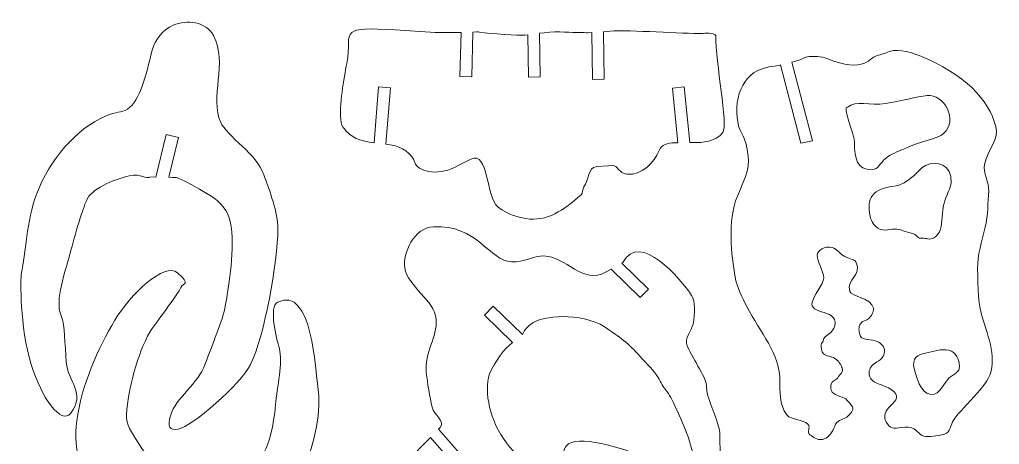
# Model space of a CAD drawing. Header units: centimetres. Extents: x -29.3 to 27.9, y -29.8 to 28.6.
# Drawn here: x -29.3 to 25.6, y 4.7 to 28.6 of the extents above; entities that cross this region are included whole.
import ezdxf

# ---------------------------------------------------------------- set-up
doc = ezdxf.new("R2010")
doc.units = ezdxf.units.CM
doc.header["$MEASUREMENT"] = 0
doc.layers.add('Layer 1', color=7, linetype='Continuous')

msp = doc.modelspace()

# ---------------------------------------------------------------- linework, layer by layer
at = {"layer": 'Layer 1', "lineweight": 5}
for points, knots in [([(-21.99616, 19.73784), (-22.28927, 19.58286), (-22.49924, 19.95516), (-23.20178, 19.79636), (-23.20178, 19.79636), (-23.90443, 19.6376), (-25.18849, 19.16327), (-25.53286, 18.53199), (-25.53286, 18.53199), (-25.77491, 18.08842), (-26.14165, 16.81835), (-26.46681, 15.62736), (-26.46681, 15.62736), (-26.94591, 13.87257), (-27.38505, 12.70269), (-26.97694, 11.82006), (-26.97694, 11.82006), (-26.83023, 11.50274), (-26.80568, 10.32719), (-26.7318, 9.33894), (-26.7318, 9.33894), (-26.64776, 8.21399), (-25.59869, 7.60781), (-26.47883, 6.47047), (-26.47883, 6.47047), (-27.01969, 5.77156), (-28.12648, 7.3391), (-28.6975, 9.20863), (-28.6975, 9.20863), (-29.34943, 11.34315), (-29.30841, 14.01446), (-29.24143, 14.33367), (-29.24143, 14.33367), (-29.00974, 15.43674), (-28.98211, 17.21768), (-28.38285, 18.80453), (-28.38285, 18.80453), (-27.65504, 20.7317), (-26.206, 22.40772), (-24.53113, 23.15905), (-24.53113, 23.15905), (-23.88552, 23.44862), (-23.67252, 23.29639), (-23.29311, 23.55091), (-23.29311, 23.55091), (-22.57353, 24.03352), (-22.28869, 25.39498), (-21.90868, 26.84771), (-21.90868, 26.84771), (-21.74993, 27.45478), (-21.31334, 28.01352), (-20.73674, 28.25322), (-20.73674, 28.25322), (-19.96236, 28.57507), (-18.90028, 28.47459), (-18.47875, 27.68254), (-18.47875, 27.68254), (-17.64414, 26.11428), (-18.72347, 24.21243), (-18.06464, 22.79051), (-18.06464, 22.79051), (-17.9365, 22.51409), (-17.37166, 21.899), (-16.87004, 21.45788), (-16.87004, 21.45788), (-16.30143, 20.9579), (-15.87042, 20.45377), (-15.64586, 19.84864), (-15.64586, 19.84864), (-15.329, 18.99466), (-14.85337, 17.67944), (-14.85769, 16.869), (-14.85769, 16.869), (-14.86824, 14.8848), (-15.61033, 10.83382), (-16.39377, 9.20789), (-16.39377, 9.20789), (-16.93239, 8.09004), (-19.69743, 5.70736), (-20.45247, 5.57653), (-20.45247, 5.57653), (-20.95094, 5.49005), (-21.06978, 5.70732), (-20.87496, 6.36638), (-20.87496, 6.36638), (-20.59925, 7.29921), (-19.29807, 8.19374), (-18.95019, 9.18539), (-18.95019, 9.18539), (-18.40287, 10.74553), (-17.91197, 11.73368), (-17.76008, 12.75428), (-17.76008, 12.75428), (-17.63336, 13.60571), (-17.24381, 15.74656), (-17.529, 17.2297), (-17.529, 17.2297), (-17.63749, 17.79395), (-18.09804, 18.36299), (-18.66419, 18.69595), (-18.66419, 18.69595), (-20.48875, 19.769), (-20.46793, 19.69481), (-20.77511, 19.70986), (-20.77511, 19.70986), (-20.77511, 19.70986), (-20.97216, 19.71951), (-20.97216, 19.71951), (-20.97216, 19.71951), (-20.97216, 19.71951), (-20.97978, 19.71957), (-20.97978, 19.71957), (-20.97978, 19.71957), (-20.97978, 19.71957), (-20.43101, 21.955), (-20.43101, 21.955), (-20.43101, 21.955), (-20.43101, 21.955), (-21.1217, 22.12455), (-21.1217, 22.12455), (-21.1217, 22.12455), (-21.1217, 22.12455), (-21.71032, 19.72679), (-21.71032, 19.72679), (-21.71032, 19.72679), (-21.71032, 19.72679), (-21.99616, 19.73784), (-21.99616, 19.73784)], [0, 0, 0, 0, 0.03125, 0.03125, 0.03125, 0.03125, 0.0625, 0.0625, 0.0625, 0.0625, 0.09375, 0.09375, 0.09375, 0.09375, 0.125, 0.125, 0.125, 0.125, 0.15625, 0.15625, 0.15625, 0.15625, 0.1875, 0.1875, 0.1875, 0.1875, 0.21875, 0.21875, 0.21875, 0.21875, 0.25, 0.25, 0.25, 0.25, 0.28125, 0.28125, 0.28125, 0.28125, 0.3125, 0.3125, 0.3125, 0.3125, 0.34375, 0.34375, 0.34375, 0.34375, 0.375, 0.375, 0.375, 0.375, 0.40625, 0.40625, 0.40625, 0.40625, 0.4375, 0.4375, 0.4375, 0.4375, 0.46875, 0.46875, 0.46875, 0.46875, 0.5, 0.5, 0.5, 0.5, 0.53125, 0.53125, 0.53125, 0.53125, 0.5625, 0.5625, 0.5625, 0.5625, 0.59375, 0.59375, 0.59375, 0.59375, 0.625, 0.625, 0.625, 0.625, 0.65625, 0.65625, 0.65625, 0.65625, 0.6875, 0.6875, 0.6875, 0.6875, 0.71875, 0.71875, 0.71875, 0.71875, 0.75, 0.75, 0.75, 0.75, 0.78125, 0.78125, 0.78125, 0.78125, 0.8125, 0.8125, 0.8125, 0.8125, 0.84375, 0.84375, 0.84375, 0.84375, 0.875, 0.875, 0.875, 0.875, 0.90625, 0.90625, 0.90625, 0.90625, 0.9375, 0.9375, 0.9375, 0.9375, 0.96875, 0.96875, 0.96875, 0.96875, 1, 1, 1, 1]), ([(-4.75157, 27.84878), (-4.75157, 27.84878), (-4.58242, 27.85358), (-4.58242, 27.85358), (-4.58242, 27.85358), (-4.58242, 27.85358), (-4.64661, 25.36871), (-4.64661, 25.36871), (-4.64661, 25.36871), (-4.64661, 25.36871), (-3.98643, 25.35166), (-3.98643, 25.35166), (-3.98643, 25.35166), (-3.98643, 25.35166), (-3.92133, 27.87234), (-3.92133, 27.87234), (-3.92133, 27.87234), (-3.92133, 27.87234), (-3.71767, 27.87812), (-3.71767, 27.87812), (-3.71767, 27.87812), (-3.66407, 27.87964), (-3.60781, 27.87724), (-3.55396, 27.86976), (-3.55396, 27.86976), (-2.91446, 27.78094), (-1.35697, 27.66208), (-1.01167, 27.70506), (-1.01167, 27.70506), (-1.01167, 27.70506), (-0.8443, 27.72589), (-0.8443, 27.72589), (-0.8443, 27.72589), (-0.8443, 27.72589), (-0.81027, 25.34696), (-0.81027, 25.34696), (-0.81027, 25.34696), (-0.81027, 25.34696), (-0.14993, 25.35641), (-0.14993, 25.35641), (-0.14993, 25.35641), (-0.14993, 25.35641), (-0.18501, 27.80796), (-0.18501, 27.80796), (-0.18501, 27.80796), (-0.18501, 27.80796), (0.06731, 27.83937), (0.06731, 27.83937), (0.06731, 27.83937), (0.93945, 27.94794), (1.5763, 27.81777), (2.09314, 27.84901), (2.09314, 27.84901), (2.2123, 27.85621), (2.44409, 27.82491), (2.53929, 27.83183), (2.53929, 27.83183), (2.53929, 27.83183), (2.74336, 27.84666), (2.74336, 27.84666), (2.74336, 27.84666), (2.74336, 27.84666), (2.78098, 25.21696), (2.78098, 25.21696), (2.78098, 25.21696), (2.78098, 25.21696), (3.44132, 25.22641), (3.44132, 25.22641), (3.44132, 25.22641), (3.44132, 25.22641), (3.40314, 27.89461), (3.40314, 27.89461), (3.40314, 27.89461), (3.40314, 27.89461), (3.77191, 27.92142), (3.77191, 27.92142), (3.77191, 27.92142), (4.91259, 28.00433), (7.79568, 27.77257), (8.99451, 27.80003), (8.99451, 27.80003), (9.11845, 27.80287), (9.2252, 27.82698), (9.30672, 27.81272), (9.30672, 27.81272), (9.41938, 27.79294), (9.6987, 27.78368), (9.69719, 27.6761), (9.69719, 27.6761), (9.67537, 26.17525), (10.41646, 22.64735), (10.09228, 22.22845), (10.09228, 22.22845), (9.67484, 21.68889), (8.88621, 21.66473), (8.53488, 21.66336), (8.53488, 21.66336), (8.53488, 21.66336), (8.2437, 21.66221), (8.2437, 21.66221), (8.2437, 21.66221), (8.2437, 21.66221), (7.92311, 24.79604), (7.92311, 24.79604), (7.92311, 24.79604), (7.92311, 24.79604), (7.26615, 24.72886), (7.26615, 24.72886), (7.26615, 24.72886), (7.26615, 24.72886), (7.58011, 21.6596), (7.58011, 21.6596), (7.58011, 21.6596), (7.58011, 21.6596), (7.37862, 21.65881), (7.37862, 21.65881), (7.37862, 21.65881), (7.01128, 21.65738), (6.64489, 21.54099), (6.52337, 21.23004), (6.52337, 21.23004), (6.24284, 20.51221), (5.5428, 19.81505), (4.71853, 19.89098), (4.71853, 19.89098), (4.25094, 19.93398), (4.21548, 20.40492), (3.88971, 20.38029), (3.88971, 20.38029), (3.88971, 20.38029), (3.68121, 20.36448), (3.68121, 20.36448), (3.68121, 20.36448), (3.68121, 20.36448), (3.03027, 20.31514), (3.03027, 20.31514), (3.03027, 20.31514), (3.03027, 20.31514), (2.97279, 20.31078), (2.97279, 20.31078), (2.97279, 20.31078), (2.55771, 20.2793), (2.56511, 19.5586), (2.30549, 19.17448), (2.30549, 19.17448), (2.22875, 19.06094), (2.23587, 18.81023), (2.14897, 18.73423), (2.14897, 18.73423), (1.16378, 17.87207), (0.23701, 17.19627), (-0.96114, 17.40262), (-0.96114, 17.40262), (-1.42987, 17.48333), (-1.94057, 17.60756), (-2.51218, 18.04625), (-2.51218, 18.04625), (-3.20523, 18.57806), (-3.02941, 21.24853), (-4.03461, 20.73896), (-4.03461, 20.73896), (-4.03461, 20.73896), (-4.22459, 20.64265), (-4.22459, 20.64265), (-4.22459, 20.64265), (-4.22459, 20.64265), (-4.74738, 20.37763), (-4.74738, 20.37763), (-4.74738, 20.37763), (-4.74738, 20.37763), (-4.92226, 20.28898), (-4.92226, 20.28898), (-4.92226, 20.28898), (-5.98893, 19.74827), (-7.03603, 20.0922), (-7.17416, 20.54207), (-7.17416, 20.54207), (-7.33193, 21.05587), (-7.96105, 21.45264), (-8.45602, 21.52039), (-8.45602, 21.52039), (-8.45602, 21.52039), (-8.81168, 21.56907), (-8.81168, 21.56907), (-8.81168, 21.56907), (-8.81168, 21.56907), (-8.55108, 24.7356), (-8.55108, 24.7356), (-8.55108, 24.7356), (-8.55108, 24.7356), (-9.20927, 24.78975), (-9.20927, 24.78975), (-9.20927, 24.78975), (-9.20927, 24.78975), (-9.46695, 21.65875), (-9.46695, 21.65875), (-9.46695, 21.65875), (-9.46695, 21.65875), (-9.60371, 21.67747), (-9.60371, 21.67747), (-9.60371, 21.67747), (-9.92771, 21.72182), (-10.5793, 21.81237), (-11.02581, 22.31356), (-11.02581, 22.31356), (-11.14226, 22.44426), (-11.27915, 22.56844), (-11.30983, 22.79204), (-11.30983, 22.79204), (-11.44279, 23.76118), (-11.16354, 25.28577), (-10.99156, 26.11253), (-10.99156, 26.11253), (-10.7986, 27.03986), (-11.05846, 27.58994), (-10.70693, 27.85371), (-10.70693, 27.85371), (-10.43352, 28.05894), (-9.78993, 28.09112), (-8.27533, 27.99347), (-8.27533, 27.99347), (-8.27533, 27.99347), (-6.03624, 27.84901), (-6.03624, 27.84901), (-6.03624, 27.84901), (-6.03624, 27.84901), (-4.75157, 27.84878), (-4.75157, 27.84878)], [0, 0, 0, 0, 0.01754386, 0.01754386, 0.01754386, 0.01754386, 0.03508772, 0.03508772, 0.03508772, 0.03508772, 0.05263158, 0.05263158, 0.05263158, 0.05263158, 0.07017544, 0.07017544, 0.07017544, 0.07017544, 0.0877193, 0.0877193, 0.0877193, 0.0877193, 0.10526316, 0.10526316, 0.10526316, 0.10526316, 0.12280702, 0.12280702, 0.12280702, 0.12280702, 0.14035088, 0.14035088, 0.14035088, 0.14035088, 0.15789474, 0.15789474, 0.15789474, 0.15789474, 0.1754386, 0.1754386, 0.1754386, 0.1754386, 0.19298246, 0.19298246, 0.19298246, 0.19298246, 0.21052632, 0.21052632, 0.21052632, 0.21052632, 0.22807018, 0.22807018, 0.22807018, 0.22807018, 0.24561404, 0.24561404, 0.24561404, 0.24561404, 0.26315789, 0.26315789, 0.26315789, 0.26315789, 0.28070175, 0.28070175, 0.28070175, 0.28070175, 0.29824561, 0.29824561, 0.29824561, 0.29824561, 0.31578947, 0.31578947, 0.31578947, 0.31578947, 0.33333333, 0.33333333, 0.33333333, 0.33333333, 0.35087719, 0.35087719, 0.35087719, 0.35087719, 0.36842105, 0.36842105, 0.36842105, 0.36842105, 0.38596491, 0.38596491, 0.38596491, 0.38596491, 0.40350877, 0.40350877, 0.40350877, 0.40350877, 0.42105263, 0.42105263, 0.42105263, 0.42105263, 0.43859649, 0.43859649, 0.43859649, 0.43859649, 0.45614035, 0.45614035, 0.45614035, 0.45614035, 0.47368421, 0.47368421, 0.47368421, 0.47368421, 0.49122807, 0.49122807, 0.49122807, 0.49122807, 0.50877193, 0.50877193, 0.50877193, 0.50877193, 0.52631579, 0.52631579, 0.52631579, 0.52631579, 0.54385965, 0.54385965, 0.54385965, 0.54385965, 0.56140351, 0.56140351, 0.56140351, 0.56140351, 0.57894737, 0.57894737, 0.57894737, 0.57894737, 0.59649123, 0.59649123, 0.59649123, 0.59649123, 0.61403509, 0.61403509, 0.61403509, 0.61403509, 0.63157895, 0.63157895, 0.63157895, 0.63157895, 0.64912281, 0.64912281, 0.64912281, 0.64912281, 0.66666667, 0.66666667, 0.66666667, 0.66666667, 0.68421053, 0.68421053, 0.68421053, 0.68421053, 0.70175439, 0.70175439, 0.70175439, 0.70175439, 0.71929825, 0.71929825, 0.71929825, 0.71929825, 0.73684211, 0.73684211, 0.73684211, 0.73684211, 0.75438596, 0.75438596, 0.75438596, 0.75438596, 0.77192982, 0.77192982, 0.77192982, 0.77192982, 0.78947368, 0.78947368, 0.78947368, 0.78947368, 0.80701754, 0.80701754, 0.80701754, 0.80701754, 0.8245614, 0.8245614, 0.8245614, 0.8245614, 0.84210526, 0.84210526, 0.84210526, 0.84210526, 0.85964912, 0.85964912, 0.85964912, 0.85964912, 0.87719298, 0.87719298, 0.87719298, 0.87719298, 0.89473684, 0.89473684, 0.89473684, 0.89473684, 0.9122807, 0.9122807, 0.9122807, 0.9122807, 0.92982456, 0.92982456, 0.92982456, 0.92982456, 0.94736842, 0.94736842, 0.94736842, 0.94736842, 0.96491228, 0.96491228, 0.96491228, 0.96491228, 0.98245614, 0.98245614, 0.98245614, 0.98245614, 1, 1, 1, 1]), ([(13.11564, 25.97116), (13.11564, 25.97116), (13.31591, 26.02226), (13.31591, 26.02226), (13.31591, 26.02226), (13.31591, 26.02226), (13.32929, 26.02567), (13.32929, 26.02567), (13.32929, 26.02567), (13.32929, 26.02567), (14.47082, 21.63314), (14.47082, 21.63314), (14.47082, 21.63314), (14.47082, 21.63314), (15.12076, 21.75778), (15.12076, 21.75778), (15.12076, 21.75778), (15.12076, 21.75778), (13.96916, 26.18894), (13.96916, 26.18894), (13.96916, 26.18894), (13.96916, 26.18894), (14.36008, 26.28868), (14.36008, 26.28868), (14.36008, 26.28868), (14.57851, 26.34441), (14.65153, 26.4863), (14.9298, 26.49705), (14.9298, 26.49705), (15.20814, 26.50781), (15.56664, 26.53491), (15.97885, 26.36931), (15.97885, 26.36931), (16.95441, 25.97721), (17.5808, 25.94869), (18.0465, 26.1225), (18.0465, 26.1225), (18.25825, 26.20156), (18.40787, 26.37999), (18.59303, 26.48406), (18.59303, 26.48406), (18.79061, 26.59516), (19.05259, 26.60822), (19.25624, 26.71259), (19.25624, 26.71259), (19.74868, 26.96516), (20.48499, 26.80465), (21.11751, 26.54991), (21.11751, 26.54991), (23.69351, 25.51254), (24.99568, 24.09239), (25.41388, 22.57467), (25.41388, 22.57467), (25.60949, 21.86489), (24.95954, 21.30474), (24.77128, 20.43138), (24.77128, 20.43138), (24.68574, 20.03435), (25.04454, 19.37169), (25.00818, 18.95383), (25.00818, 18.95383), (24.95628, 18.35873), (24.97227, 17.55302), (24.8187, 16.9126), (24.8187, 16.9126), (24.6212, 16.08927), (24.36899, 15.35284), (24.38422, 14.57707), (24.38422, 14.57707), (24.40558, 13.49154), (24.40778, 12.52928), (24.6909, 11.69885), (24.6909, 11.69885), (25.11796, 10.44609), (25.49592, 9.22991), (24.90605, 8.27586), (24.90605, 8.27586), (24.63006, 7.82948), (24.19436, 7.43901), (23.57699, 6.7276), (23.57699, 6.7276), (23.42161, 6.54857), (23.18122, 6.32549), (23.04516, 6.09942), (23.04516, 6.09942), (22.87015, 5.80856), (22.85939, 5.39577), (22.534, 5.29685), (22.534, 5.29685), (22.2324, 5.2051), (21.86686, 5.15403), (21.48912, 5.15186), (21.48912, 5.15186), (21.13494, 5.14985), (21.02615, 5.55181), (20.69235, 5.64147), (20.69235, 5.64147), (20.16134, 5.78414), (19.7361, 5.51261), (19.51102, 5.68313), (19.51102, 5.68313), (19.23684, 5.8909), (19.06434, 6.22283), (19.25586, 6.5841), (19.25586, 6.5841), (19.40473, 6.86504), (19.91012, 7.16188), (19.84292, 7.4361), (19.84292, 7.4361), (19.74534, 7.8341), (19.09494, 7.99589), (18.70122, 8.16671), (18.70122, 8.16671), (18.37946, 8.30624), (18.3162, 8.59965), (18.30673, 8.64429), (18.30673, 8.64429), (18.27037, 8.81541), (18.33098, 9.03826), (18.55189, 9.21543), (18.55189, 9.21543), (18.77281, 9.39267), (19.15426, 9.52459), (19.17184, 9.9473), (19.17184, 9.9473), (19.18237, 10.20009), (18.93774, 10.46797), (18.64705, 10.53434), (18.64705, 10.53434), (18.27325, 10.6196), (17.85944, 10.56286), (17.77709, 10.88807), (17.77709, 10.88807), (17.75421, 10.9784), (17.7333, 11.08233), (17.73277, 11.1876), (17.73277, 11.1876), (17.73232, 11.29279), (17.75217, 11.39962), (17.81043, 11.49541), (17.81043, 11.49541), (17.90657, 11.65361), (18.1587, 11.65779), (18.29317, 11.7871), (18.29317, 11.7871), (18.51735, 12.00249), (18.56712, 12.28514), (18.5478, 12.37078), (18.5478, 12.37078), (18.42075, 12.93265), (17.28609, 13.04763), (17.21321, 13.30871), (17.21321, 13.30871), (16.99684, 14.08313), (17.95354, 14.09904), (17.55701, 14.97485), (17.55701, 14.97485), (17.49799, 15.1052), (17.27223, 15.10095), (16.93949, 15.26139), (16.93949, 15.26139), (16.66516, 15.39376), (16.48871, 15.7174), (16.23787, 15.77533), (16.23787, 15.77533), (15.82013, 15.87194), (15.3911, 15.61661), (15.3911, 15.33694), (15.3911, 15.33694), (15.3911, 14.97522), (15.75073, 14.46247), (15.75422, 14.06477), (15.75422, 14.06477), (15.7574, 13.69566), (15.14836, 13.0869), (15.09473, 12.61349), (15.09473, 12.61349), (15.05957, 12.30276), (15.54111, 12.19309), (15.91726, 12.07192), (15.91726, 12.07192), (16.14302, 11.99928), (16.30765, 11.84974), (16.36538, 11.72274), (16.36538, 11.72274), (16.4422, 11.55387), (16.38106, 11.27957), (16.20583, 11.06658), (16.20583, 11.06658), (16.06506, 10.89546), (15.75922, 10.78138), (15.74286, 10.5922), (15.74286, 10.5922), (15.73263, 10.47424), (15.61626, 10.40719), (15.61717, 10.30842), (15.61717, 10.30842), (15.61823, 10.18583), (15.60664, 9.94125), (15.74619, 9.8009), (15.74619, 9.8009), (15.86142, 9.6851), (16.20393, 9.65352), (16.36379, 9.55587), (16.36379, 9.55587), (16.63046, 9.39297), (16.7166, 9.17392), (16.79032, 9.01467), (16.79032, 9.01467), (16.9007, 8.77607), (16.6613, 8.65161), (16.54091, 8.46265), (16.54091, 8.46265), (16.42053, 8.27369), (16.21908, 8.34253), (16.16249, 8.02971), (16.16249, 8.02971), (16.08211, 7.58512), (16.45053, 7.47716), (16.78918, 7.37317), (16.78918, 7.37317), (17.07366, 7.28582), (17.28389, 6.92783), (17.36496, 6.82816), (17.36496, 6.82816), (17.44466, 6.73006), (17.34768, 6.49608), (17.10608, 6.29159), (17.10608, 6.29159), (16.95517, 6.16393), (16.67418, 6.11966), (16.48947, 5.94936), (16.48947, 5.94936), (16.37871, 5.84715), (16.35871, 5.64812), (16.27234, 5.4979), (16.27234, 5.4979), (16.07878, 5.16127), (15.85112, 5.00479), (15.60929, 4.98127), (15.60929, 4.98127), (15.42928, 4.96373), (15.1323, 5.12797), (14.97987, 5.25571), (14.97987, 5.25571), (14.77381, 5.42855), (15.04419, 5.65536), (14.8651, 5.8526), (14.8651, 5.8526), (14.6085, 6.13511), (13.95052, 6.05455), (13.68748, 6.37409), (13.68748, 6.37409), (13.24913, 6.90655), (13.29201, 7.84471), (13.29913, 8.24696), (13.29913, 8.24696), (13.32618, 9.76588), (12.16372, 11.05896), (11.4596, 12.42998), (11.4596, 12.42998), (11.17671, 12.98081), (10.88003, 13.52693), (10.78548, 14.11255), (10.78548, 14.11255), (10.58192, 15.37263), (10.33539, 17.20653), (10.9136, 18.66393), (10.9136, 18.66393), (11.1852, 19.34869), (11.65582, 20.16045), (11.51793, 20.92069), (11.51793, 20.92069), (11.45748, 21.25389), (11.43589, 21.52669), (11.33906, 21.77904), (11.33906, 21.77904), (11.21467, 22.1035), (11.01367, 22.39467), (10.95284, 22.73839), (10.95284, 22.73839), (10.80443, 23.57621), (10.88443, 24.30024), (11.21239, 24.87481), (11.21239, 24.87481), (11.49233, 25.36524), (11.92401, 25.88687), (13.11564, 25.97116)], [0, 0, 0, 0, 0.01388889, 0.01388889, 0.01388889, 0.01388889, 0.02777778, 0.02777778, 0.02777778, 0.02777778, 0.04166667, 0.04166667, 0.04166667, 0.04166667, 0.05555556, 0.05555556, 0.05555556, 0.05555556, 0.06944444, 0.06944444, 0.06944444, 0.06944444, 0.08333333, 0.08333333, 0.08333333, 0.08333333, 0.09722222, 0.09722222, 0.09722222, 0.09722222, 0.11111111, 0.11111111, 0.11111111, 0.11111111, 0.125, 0.125, 0.125, 0.125, 0.13888889, 0.13888889, 0.13888889, 0.13888889, 0.15277778, 0.15277778, 0.15277778, 0.15277778, 0.16666667, 0.16666667, 0.16666667, 0.16666667, 0.18055556, 0.18055556, 0.18055556, 0.18055556, 0.19444444, 0.19444444, 0.19444444, 0.19444444, 0.20833333, 0.20833333, 0.20833333, 0.20833333, 0.22222222, 0.22222222, 0.22222222, 0.22222222, 0.23611111, 0.23611111, 0.23611111, 0.23611111, 0.25, 0.25, 0.25, 0.25, 0.26388889, 0.26388889, 0.26388889, 0.26388889, 0.27777778, 0.27777778, 0.27777778, 0.27777778, 0.29166667, 0.29166667, 0.29166667, 0.29166667, 0.30555556, 0.30555556, 0.30555556, 0.30555556, 0.31944444, 0.31944444, 0.31944444, 0.31944444, 0.33333333, 0.33333333, 0.33333333, 0.33333333, 0.34722222, 0.34722222, 0.34722222, 0.34722222, 0.36111111, 0.36111111, 0.36111111, 0.36111111, 0.375, 0.375, 0.375, 0.375, 0.38888889, 0.38888889, 0.38888889, 0.38888889, 0.40277778, 0.40277778, 0.40277778, 0.40277778, 0.41666667, 0.41666667, 0.41666667, 0.41666667, 0.43055556, 0.43055556, 0.43055556, 0.43055556, 0.44444444, 0.44444444, 0.44444444, 0.44444444, 0.45833333, 0.45833333, 0.45833333, 0.45833333, 0.47222222, 0.47222222, 0.47222222, 0.47222222, 0.48611111, 0.48611111, 0.48611111, 0.48611111, 0.5, 0.5, 0.5, 0.5, 0.51388889, 0.51388889, 0.51388889, 0.51388889, 0.52777778, 0.52777778, 0.52777778, 0.52777778, 0.54166667, 0.54166667, 0.54166667, 0.54166667, 0.55555556, 0.55555556, 0.55555556, 0.55555556, 0.56944444, 0.56944444, 0.56944444, 0.56944444, 0.58333333, 0.58333333, 0.58333333, 0.58333333, 0.59722222, 0.59722222, 0.59722222, 0.59722222, 0.61111111, 0.61111111, 0.61111111, 0.61111111, 0.625, 0.625, 0.625, 0.625, 0.63888889, 0.63888889, 0.63888889, 0.63888889, 0.65277778, 0.65277778, 0.65277778, 0.65277778, 0.66666667, 0.66666667, 0.66666667, 0.66666667, 0.68055556, 0.68055556, 0.68055556, 0.68055556, 0.69444444, 0.69444444, 0.69444444, 0.69444444, 0.70833333, 0.70833333, 0.70833333, 0.70833333, 0.72222222, 0.72222222, 0.72222222, 0.72222222, 0.73611111, 0.73611111, 0.73611111, 0.73611111, 0.75, 0.75, 0.75, 0.75, 0.76388889, 0.76388889, 0.76388889, 0.76388889, 0.77777778, 0.77777778, 0.77777778, 0.77777778, 0.79166667, 0.79166667, 0.79166667, 0.79166667, 0.80555556, 0.80555556, 0.80555556, 0.80555556, 0.81944444, 0.81944444, 0.81944444, 0.81944444, 0.83333333, 0.83333333, 0.83333333, 0.83333333, 0.84722222, 0.84722222, 0.84722222, 0.84722222, 0.86111111, 0.86111111, 0.86111111, 0.86111111, 0.875, 0.875, 0.875, 0.875, 0.88888889, 0.88888889, 0.88888889, 0.88888889, 0.90277778, 0.90277778, 0.90277778, 0.90277778, 0.91666667, 0.91666667, 0.91666667, 0.91666667, 0.93055556, 0.93055556, 0.93055556, 0.93055556, 0.94444444, 0.94444444, 0.94444444, 0.94444444, 0.95833333, 0.95833333, 0.95833333, 0.95833333, 0.97222222, 0.97222222, 0.97222222, 0.97222222, 0.98611111, 0.98611111, 0.98611111, 0.98611111, 1, 1, 1, 1]), ([(17.0798, 23.65617), (17.55792, 24.05126), (18.35855, 23.72978), (19.21146, 23.86125), (19.21146, 23.86125), (20.08581, 23.99601), (20.97448, 24.24283), (21.55798, 24.30726), (21.55798, 24.30726), (22.48627, 24.40984), (23.34555, 22.92862), (22.47574, 22.17331), (22.47574, 22.17331), (22.15838, 21.89767), (21.10062, 21.70124), (20.23991, 21.30264), (20.23991, 21.30264), (19.94361, 21.16542), (19.51905, 21.02589), (19.19578, 20.75622), (19.19578, 20.75622), (18.94426, 20.54651), (18.81387, 20.14925), (18.47462, 20.14768), (18.47462, 20.14768), (17.59974, 20.1435), (17.48345, 20.75032), (17.48345, 21.66668), (17.48345, 21.66668), (17.48345, 22.0284), (16.78615, 23.80085), (17.0798, 23.65617)], [0, 0, 0, 0, 0.125, 0.125, 0.125, 0.125, 0.25, 0.25, 0.25, 0.25, 0.375, 0.375, 0.375, 0.375, 0.5, 0.5, 0.5, 0.5, 0.625, 0.625, 0.625, 0.625, 0.75, 0.75, 0.75, 0.75, 0.875, 0.875, 0.875, 0.875, 1, 1, 1, 1]), ([(21.58427, 16.26696), (21.51094, 16.26696), (21.4076, 16.3063), (21.28388, 16.28936), (21.28388, 16.28936), (21.05031, 16.2574), (20.95296, 16.46256), (20.86553, 16.5078), (20.86553, 16.5078), (20.70151, 16.59254), (20.32218, 16.65906), (20.13846, 16.73917), (20.13846, 16.73917), (19.74875, 16.90917), (19.41594, 16.72454), (19.07994, 16.75821), (19.07994, 16.75821), (18.63735, 16.80255), (18.4106, 17.27641), (18.35749, 17.53167), (18.35749, 17.53167), (18.15203, 18.51805), (18.44757, 19.09486), (19.82421, 19.22999), (19.82421, 19.22999), (20.04096, 19.25119), (20.4412, 19.50346), (20.82872, 19.8224), (20.82872, 19.8224), (21.04615, 20.00128), (21.20956, 20.25101), (21.45646, 20.37196), (21.45646, 20.37196), (22.10853, 20.69127), (22.94083, 20.44064), (22.90432, 19.41066), (22.90432, 19.41066), (22.89508, 19.15025), (22.62628, 18.6926), (22.49029, 18.20643), (22.49029, 18.20643), (22.37672, 17.80036), (22.42309, 17.15688), (22.30816, 16.80756), (22.30816, 16.80756), (22.16043, 16.35856), (21.76807, 16.1814), (21.58427, 16.26696)], [0, 0, 0, 0, 0.08333333, 0.08333333, 0.08333333, 0.08333333, 0.16666667, 0.16666667, 0.16666667, 0.16666667, 0.25, 0.25, 0.25, 0.25, 0.33333333, 0.33333333, 0.33333333, 0.33333333, 0.41666667, 0.41666667, 0.41666667, 0.41666667, 0.5, 0.5, 0.5, 0.5, 0.58333333, 0.58333333, 0.58333333, 0.58333333, 0.66666667, 0.66666667, 0.66666667, 0.66666667, 0.75, 0.75, 0.75, 0.75, 0.83333333, 0.83333333, 0.83333333, 0.83333333, 0.91666667, 0.91666667, 0.91666667, 0.91666667, 1, 1, 1, 1]), ([(4.48993, 14.92825), (5.41026, 16.74222), (7.78047, 13.97588), (8.34362, 13.08352), (8.34362, 13.08352), (8.54942, 12.7574), (8.54871, 12.07878), (8.42522, 11.47337), (8.42522, 11.47337), (8.35112, 11.11016), (7.91899, 10.66789), (8.10028, 10.24644), (8.10028, 10.24644), (8.45681, 9.41751), (9.22335, 8.38805), (9.18774, 7.9472), (9.18774, 7.9472), (9.14562, 7.42683), (9.63352, 6.56759), (9.86155, 5.71238), (9.86155, 5.71238), (9.93754, 5.42741), (9.94451, 5.14222), (9.9261, 4.87024), (9.9261, 4.87024), (9.9036, 4.53883), (10.0905, 3.98241), (9.84868, 3.64264), (9.84868, 3.64264), (9.55412, 3.22881), (8.93402, 3.20731), (8.64689, 3.65839), (8.64689, 3.65839), (8.38976, 4.06251), (8.30468, 4.76019), (8.06346, 5.36156), (8.06346, 5.36156), (7.63451, 6.43067), (7.13222, 7.54949), (6.87547, 7.80251), (6.87547, 7.80251), (6.66925, 8.00573), (6.58856, 8.32056), (6.40159, 8.57776), (6.40159, 8.57776), (6.08998, 9.00645), (5.67747, 9.4043), (5.32617, 9.80439), (5.32617, 9.80439), (4.76395, 10.44459), (4.07575, 10.90605), (3.46216, 11.31107), (3.46216, 11.31107), (2.81085, 11.74102), (1.91628, 11.88169), (1.11292, 11.88952), (1.11292, 11.88952), (-0.5194, 11.90542), (-0.95702, 11.27642), (-1.12383, 10.92986), (-1.12383, 10.92986), (-1.12383, 10.92986), (-1.13815, 10.90011), (-1.13815, 10.90011), (-1.13815, 10.90011), (-1.13815, 10.90011), (-1.14386, 10.89538), (-1.14386, 10.89538), (-1.14386, 10.89538), (-1.14386, 10.89538), (-2.77735, 12.48414), (-2.77735, 12.48414), (-2.77735, 12.48414), (-2.77735, 12.48414), (-3.27321, 11.97428), (-3.27321, 11.97428), (-3.27321, 11.97428), (-3.27321, 11.97428), (-1.69444, 10.43873), (-1.69444, 10.43873), (-1.69444, 10.43873), (-1.69444, 10.43873), (-1.91295, 10.25488), (-1.91295, 10.25488), (-1.91295, 10.25488), (-2.24841, 9.97263), (-2.9455, 8.99667), (-3.05344, 8.46323), (-3.05344, 8.46323), (-3.27202, 7.38309), (-2.8676, 5.74493), (-1.86075, 4.58311), (-1.86075, 4.58311), (-0.87503, 3.44561), (0.24743, 2.42735), (1.58854, 1.80963), (1.58854, 1.80963), (2.30712, 1.4786), (2.87177, 1.12591), (3.56558, 0.79249), (3.56558, 0.79249), (3.929, 0.61779), (4.54091, 0.65796), (4.7707, 0.25794), (4.7707, 0.25794), (6.29734, -2.39996), (0.45456, 0.16185), (-0.53888, 0.45929), (-0.53888, 0.45929), (-1.06905, 0.61794), (-1.57869, 1.28143), (-2.42524, 1.41939), (-2.42524, 1.41939), (-3.08549, 1.52698), (-3.6596, 1.1445), (-4.31174, 1.18586), (-4.31174, 1.18586), (-4.96404, 1.22722), (-5.69467, 1.69279), (-5.93453, 2.05115), (-5.93453, 2.05115), (-6.14416, 2.36442), (-6.48758, 2.6128), (-6.75675, 2.93025), (-6.75675, 2.93025), (-6.966, 3.17714), (-7.19601, 3.42314), (-7.21685, 3.76971), (-7.21685, 3.76971), (-7.24829, 4.29097), (-6.81019, 4.58031), (-6.3872, 5.01679), (-6.3872, 5.01679), (-6.3872, 5.01679), (-6.30577, 5.10082), (-6.30577, 5.10082), (-6.30577, 5.10082), (-6.30577, 5.10082), (-5.16701, 3.78879), (-5.16701, 3.78879), (-5.16701, 3.78879), (-5.16701, 3.78879), (-4.66839, 4.22168), (-4.66839, 4.22168), (-4.66839, 4.22168), (-4.66839, 4.22168), (-5.84451, 5.57679), (-5.84451, 5.57679), (-5.84451, 5.57679), (-5.84451, 5.57679), (-5.75191, 5.67234), (-5.75191, 5.67234), (-5.75191, 5.67234), (-5.45614, 5.97756), (-6.11905, 6.4348), (-6.19643, 6.75468), (-6.19643, 6.75468), (-6.3615, 7.43697), (-6.46879, 8.14646), (-6.53538, 8.74096), (-6.53538, 8.74096), (-6.66114, 9.86442), (-5.90195, 10.75792), (-5.98574, 11.74214), (-5.98574, 11.74214), (-6.07961, 12.84387), (-7.58095, 13.56089), (-7.73921, 14.63216), (-7.73921, 14.63216), (-7.85869, 15.44123), (-7.26063, 16.8725), (-6.12741, 16.93961), (-6.12741, 16.93961), (-3.70862, 17.08296), (-2.99049, 15.02053), (-1.75075, 14.96446), (-1.75075, 14.96446), (-1.04966, 14.9328), (-0.51063, 15.30692), (0.05886, 15.29736), (0.05886, 15.29736), (1.28138, 15.27677), (2.26522, 13.6702), (3.52141, 14.38056), (3.52141, 14.38056), (3.52141, 14.38056), (3.8299, 14.55501), (3.8299, 14.55501), (3.8299, 14.55501), (3.8299, 14.55501), (5.45864, 12.96919), (5.45864, 12.96919), (5.45864, 12.96919), (5.45864, 12.96919), (5.91933, 13.44235), (5.91933, 13.44235), (5.91933, 13.44235), (5.91933, 13.44235), (4.42875, 14.89365), (4.42875, 14.89365), (4.42875, 14.89365), (4.42875, 14.89365), (4.48993, 14.92825), (4.48993, 14.92825)], [0, 0, 0, 0, 0.01960784, 0.01960784, 0.01960784, 0.01960784, 0.03921569, 0.03921569, 0.03921569, 0.03921569, 0.05882353, 0.05882353, 0.05882353, 0.05882353, 0.07843137, 0.07843137, 0.07843137, 0.07843137, 0.09803922, 0.09803922, 0.09803922, 0.09803922, 0.11764706, 0.11764706, 0.11764706, 0.11764706, 0.1372549, 0.1372549, 0.1372549, 0.1372549, 0.15686275, 0.15686275, 0.15686275, 0.15686275, 0.17647059, 0.17647059, 0.17647059, 0.17647059, 0.19607843, 0.19607843, 0.19607843, 0.19607843, 0.21568627, 0.21568627, 0.21568627, 0.21568627, 0.23529412, 0.23529412, 0.23529412, 0.23529412, 0.25490196, 0.25490196, 0.25490196, 0.25490196, 0.2745098, 0.2745098, 0.2745098, 0.2745098, 0.29411765, 0.29411765, 0.29411765, 0.29411765, 0.31372549, 0.31372549, 0.31372549, 0.31372549, 0.33333333, 0.33333333, 0.33333333, 0.33333333, 0.35294118, 0.35294118, 0.35294118, 0.35294118, 0.37254902, 0.37254902, 0.37254902, 0.37254902, 0.39215686, 0.39215686, 0.39215686, 0.39215686, 0.41176471, 0.41176471, 0.41176471, 0.41176471, 0.43137255, 0.43137255, 0.43137255, 0.43137255, 0.45098039, 0.45098039, 0.45098039, 0.45098039, 0.47058824, 0.47058824, 0.47058824, 0.47058824, 0.49019608, 0.49019608, 0.49019608, 0.49019608, 0.50980392, 0.50980392, 0.50980392, 0.50980392, 0.52941176, 0.52941176, 0.52941176, 0.52941176, 0.54901961, 0.54901961, 0.54901961, 0.54901961, 0.56862745, 0.56862745, 0.56862745, 0.56862745, 0.58823529, 0.58823529, 0.58823529, 0.58823529, 0.60784314, 0.60784314, 0.60784314, 0.60784314, 0.62745098, 0.62745098, 0.62745098, 0.62745098, 0.64705882, 0.64705882, 0.64705882, 0.64705882, 0.66666667, 0.66666667, 0.66666667, 0.66666667, 0.68627451, 0.68627451, 0.68627451, 0.68627451, 0.70588235, 0.70588235, 0.70588235, 0.70588235, 0.7254902, 0.7254902, 0.7254902, 0.7254902, 0.74509804, 0.74509804, 0.74509804, 0.74509804, 0.76470588, 0.76470588, 0.76470588, 0.76470588, 0.78431373, 0.78431373, 0.78431373, 0.78431373, 0.80392157, 0.80392157, 0.80392157, 0.80392157, 0.82352941, 0.82352941, 0.82352941, 0.82352941, 0.84313725, 0.84313725, 0.84313725, 0.84313725, 0.8627451, 0.8627451, 0.8627451, 0.8627451, 0.88235294, 0.88235294, 0.88235294, 0.88235294, 0.90196078, 0.90196078, 0.90196078, 0.90196078, 0.92156863, 0.92156863, 0.92156863, 0.92156863, 0.94117647, 0.94117647, 0.94117647, 0.94117647, 0.96078431, 0.96078431, 0.96078431, 0.96078431, 0.98039216, 0.98039216, 0.98039216, 0.98039216, 1, 1, 1, 1]), ([(-19.63917, 3.44121), (-19.33352, 3.57046), (-18.63034, 3.30539), (-17.91768, 3.20363), (-17.91768, 3.20363), (-17.18791, 3.09935), (-16.01146, 3.62405), (-15.61981, 4.31525), (-15.61981, 4.31525), (-15.3707, 4.75484), (-15.09856, 5.71443), (-14.99104, 6.94275), (-14.99104, 6.94275), (-14.90547, 7.92133), (-14.57099, 9.3356), (-14.78005, 10.0948), (-14.78005, 10.0948), (-14.94218, 10.68362), (-15.39806, 12.44269), (-14.86915, 12.70754), (-14.86915, 12.70754), (-12.93142, 13.67756), (-12.73799, 8.73539), (-12.62292, 7.9566), (-12.62292, 7.9566), (-12.23581, 5.33577), (-13.83742, 0.77862), (-16.82968, -0.18974), (-16.82968, -0.18974), (-17.5038, -0.40795), (-18.0654, -0.39493), (-18.46584, -0.61586), (-18.46584, -0.61586), (-19.22528, -1.03495), (-19.66741, -1.78196), (-20.08849, -3.22369), (-20.08849, -3.22369), (-20.55364, -4.81641), (-23.07048, -5.59311), (-23.70783, -3.98873), (-23.70783, -3.98873), (-24.37684, -2.30456), (-23.25297, -0.96212), (-23.53344, 0.51811), (-23.53344, 0.51811), (-23.59007, 0.81691), (-24.06821, 1.03707), (-24.60992, 1.42946), (-24.60992, 1.42946), (-25.2219, 1.8727), (-25.66985, 2.76263), (-25.8978, 3.42931), (-25.8978, 3.42931), (-26.21638, 4.36097), (-26.24336, 5.22111), (-26.13692, 6.0421), (-26.13692, 6.0421), (-25.88041, 8.01932), (-24.96722, 10.10008), (-24.00362, 11.69499), (-24.00362, 11.69499), (-23.15234, 13.10404), (-21.21427, 15.0143), (-20.48401, 14.34733), (-20.48401, 14.34733), (-19.73116, 13.6598), (-20.1859, 13.82032), (-20.29622, 13.53363), (-20.29622, 13.53363), (-20.43544, 13.17173), (-21.81199, 11.41764), (-22.04059, 11.02295), (-22.04059, 11.02295), (-22.7355, 9.82301), (-23.25467, 7.8641), (-23.35218, 6.39263), (-23.35218, 6.39263), (-23.39013, 5.81902), (-23.0547, 5.39584), (-22.71819, 4.8368), (-22.71819, 4.8368), (-21.67583, 3.10517), (-21.33877, 3.9595), (-20.7988, 3.76347), (-20.7988, 3.76347), (-20.7988, 3.76347), (-20.60911, 3.6946), (-20.60911, 3.6946), (-20.60911, 3.6946), (-20.60911, 3.6946), (-21.08358, 1.40716), (-21.08358, 1.40716), (-21.08358, 1.40716), (-21.08358, 1.40716), (-20.3872, 1.26267), (-20.3872, 1.26267), (-20.3872, 1.26267), (-20.3872, 1.26267), (-19.91592, 3.53473), (-19.91592, 3.53473), (-19.91592, 3.53473), (-19.91592, 3.53473), (-19.63917, 3.44121), (-19.63917, 3.44121)], [0, 0, 0, 0, 0.03846154, 0.03846154, 0.03846154, 0.03846154, 0.07692308, 0.07692308, 0.07692308, 0.07692308, 0.11538462, 0.11538462, 0.11538462, 0.11538462, 0.15384615, 0.15384615, 0.15384615, 0.15384615, 0.19230769, 0.19230769, 0.19230769, 0.19230769, 0.23076923, 0.23076923, 0.23076923, 0.23076923, 0.26923077, 0.26923077, 0.26923077, 0.26923077, 0.30769231, 0.30769231, 0.30769231, 0.30769231, 0.34615385, 0.34615385, 0.34615385, 0.34615385, 0.38461538, 0.38461538, 0.38461538, 0.38461538, 0.42307692, 0.42307692, 0.42307692, 0.42307692, 0.46153846, 0.46153846, 0.46153846, 0.46153846, 0.5, 0.5, 0.5, 0.5, 0.53846154, 0.53846154, 0.53846154, 0.53846154, 0.57692308, 0.57692308, 0.57692308, 0.57692308, 0.61538462, 0.61538462, 0.61538462, 0.61538462, 0.65384615, 0.65384615, 0.65384615, 0.65384615, 0.69230769, 0.69230769, 0.69230769, 0.69230769, 0.73076923, 0.73076923, 0.73076923, 0.73076923, 0.76923077, 0.76923077, 0.76923077, 0.76923077, 0.80769231, 0.80769231, 0.80769231, 0.80769231, 0.84615385, 0.84615385, 0.84615385, 0.84615385, 0.88461538, 0.88461538, 0.88461538, 0.88461538, 0.92307692, 0.92307692, 0.92307692, 0.92307692, 0.96153846, 0.96153846, 0.96153846, 0.96153846, 1, 1, 1, 1]), ([(20.78712, 9.1513), (21.05637, 8.01806), (21.36851, 7.4632), (21.90656, 7.52412), (21.90656, 7.52412), (22.20695, 7.55809), (22.41392, 7.96386), (22.69567, 8.3379), (22.69567, 8.3379), (22.88841, 8.59383), (23.32418, 8.72134), (23.35638, 8.97033), (23.35638, 8.97033), (23.40259, 9.32749), (23.24653, 9.78261), (22.92712, 9.94588), (22.92712, 9.94588), (22.54658, 10.14052), (22.04815, 9.9738), (21.60829, 9.86891), (21.60829, 9.86891), (21.16842, 9.76402), (20.78712, 9.72094), (20.78712, 9.1513)], [0, 0, 0, 0, 0.16666667, 0.16666667, 0.16666667, 0.16666667, 0.33333333, 0.33333333, 0.33333333, 0.33333333, 0.5, 0.5, 0.5, 0.5, 0.66666667, 0.66666667, 0.66666667, 0.66666667, 0.83333333, 0.83333333, 0.83333333, 0.83333333, 1, 1, 1, 1]), ([(5.99471, -2.67693), (6.03138, -2.35142), (6.65534, -1.91699), (6.92126, -1.25701), (6.92126, -1.25701), (7.18725, -0.59696), (7.0249, 0.15903), (6.69201, 0.79557), (6.69201, 0.79557), (6.45814, 1.24292), (5.25628, 1.82062), (4.22382, 2.51658), (4.22382, 2.51658), (3.40129, 3.07107), (2.46792, 3.34462), (1.6938, 3.53873), (1.6938, 3.53873), (1.09333, 3.68924), (0.97726, 4.37721), (1.44326, 4.73841), (1.44326, 4.73841), (2.17731, 5.30738), (5.03756, 4.28292), (5.77448, 3.97869), (5.77448, 3.97869), (8.17971, 2.98573), (11.05231, 0.9304), (10.58987, -2.05346), (10.58987, -2.05346), (10.4826, -2.74427), (10.16122, -3.21342), (10.1588, -3.66533), (10.1588, -3.66533), (10.15418, -4.52225), (11.08784, -5.16409), (12.08788, -6.29411), (12.08788, -6.29411), (13.04314, -7.37352), (12.45494, -9.54958), (10.83988, -9.54958), (10.83988, -9.54958), (8.93118, -9.54958), (8.14562, -7.84708), (6.65542, -7.45161), (6.65542, -7.45161), (6.3573, -7.37248), (6.03471, -7.63751), (5.38083, -7.79526), (5.38083, -7.79526), (4.63959, -7.974), (3.54531, -8.04582), (2.91142, -7.88568), (2.91142, -7.88568), (2.01684, -7.65976), (1.14538, -7.45669), (0.48922, -6.96805), (0.48922, -6.96805), (-1.06501, -5.81078), (-1.9195, -3.88311), (-2.66786, -2.24287), (-2.66786, -2.24287), (-3.10614, -1.28239), (-3.145, -1.085), (-3.145, -0.21687), (-3.145, -0.21687), (-3.145, 0.79594), (-2.02246, 0.34366), (-1.82344, 0.10811), (-1.82344, 0.10811), (-1.5723, -0.18925), (-1.5007, -0.66669), (-1.26471, -1.0567), (-1.26471, -1.0567), (-0.54734, -2.2422), (0.30186, -3.60202), (1.55403, -4.40885), (1.55403, -4.40885), (2.04215, -4.72338), (2.5815, -4.64387), (3.24174, -4.63014), (3.24174, -4.63014), (4.41147, -4.60581), (4.78696, -4.01251), (5.11529, -3.6454), (5.11529, -3.6454), (5.11529, -3.6454), (5.41094, -3.31483), (5.41094, -3.31483), (5.41094, -3.31483), (5.41094, -3.31483), (5.41815, -3.30576), (5.41815, -3.30576), (5.41815, -3.30576), (5.41815, -3.30576), (7.10172, -4.91099), (7.10172, -4.91099), (7.10172, -4.91099), (7.10172, -4.91099), (7.59253, -4.39629), (7.59253, -4.39629), (7.59253, -4.39629), (7.59253, -4.39629), (5.86694, -2.75099), (5.86694, -2.75099), (5.86694, -2.75099), (5.86694, -2.75099), (5.99471, -2.67693), (5.99471, -2.67693)], [0, 0, 0, 0, 0.03703704, 0.03703704, 0.03703704, 0.03703704, 0.07407407, 0.07407407, 0.07407407, 0.07407407, 0.11111111, 0.11111111, 0.11111111, 0.11111111, 0.14814815, 0.14814815, 0.14814815, 0.14814815, 0.18518519, 0.18518519, 0.18518519, 0.18518519, 0.22222222, 0.22222222, 0.22222222, 0.22222222, 0.25925926, 0.25925926, 0.25925926, 0.25925926, 0.2962963, 0.2962963, 0.2962963, 0.2962963, 0.33333333, 0.33333333, 0.33333333, 0.33333333, 0.37037037, 0.37037037, 0.37037037, 0.37037037, 0.40740741, 0.40740741, 0.40740741, 0.40740741, 0.44444444, 0.44444444, 0.44444444, 0.44444444, 0.48148148, 0.48148148, 0.48148148, 0.48148148, 0.51851852, 0.51851852, 0.51851852, 0.51851852, 0.55555556, 0.55555556, 0.55555556, 0.55555556, 0.59259259, 0.59259259, 0.59259259, 0.59259259, 0.62962963, 0.62962963, 0.62962963, 0.62962963, 0.66666667, 0.66666667, 0.66666667, 0.66666667, 0.7037037, 0.7037037, 0.7037037, 0.7037037, 0.74074074, 0.74074074, 0.74074074, 0.74074074, 0.77777778, 0.77777778, 0.77777778, 0.77777778, 0.81481481, 0.81481481, 0.81481481, 0.81481481, 0.85185185, 0.85185185, 0.85185185, 0.85185185, 0.88888889, 0.88888889, 0.88888889, 0.88888889, 0.92592593, 0.92592593, 0.92592593, 0.92592593, 0.96296296, 0.96296296, 0.96296296, 0.96296296, 1, 1, 1, 1])]:
    msp.add_open_spline(points, degree=3, knots=knots, dxfattribs=at)

doc.saveas('drawing.dxf')
